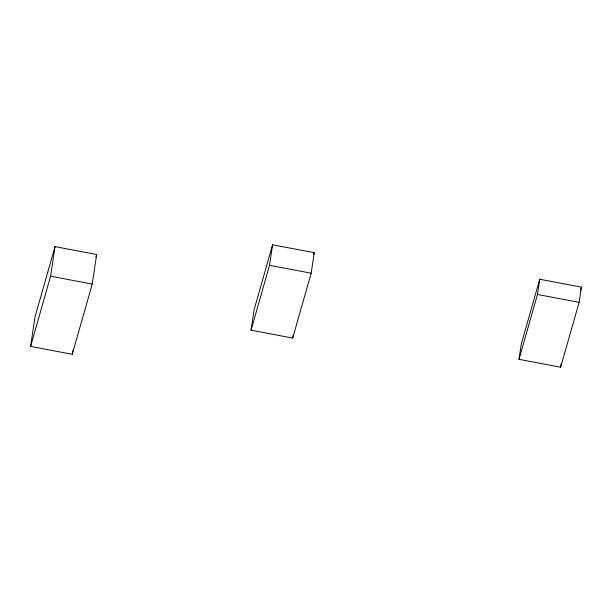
<?xml version="1.0" encoding="UTF-8"?>
<svg xmlns="http://www.w3.org/2000/svg" width="612" height="612" viewBox="0 0 612 612"><rect width="100%" height="100%" fill="white"/><g stroke="black" fill="none" stroke-linecap="round" stroke-linejoin="round"><path stroke-width="0.92" d="M30.6 346.407L35.022 316.832L55.019 246.621L96.673 254.5L92.251 284.075L72.247 354.287L30.6 346.407L50.597 276.196L55.019 246.621M72.247 354.287L72.805 350.584M251.05 330.197L254.118 309.657L272.6 244.792L314.247 252.672L311.179 273.204L292.697 338.069L251.05 330.197L269.525 265.333L272.6 244.792M292.697 338.069L293.117 335.269M518.999 359.328L521.271 344.112L539.753 279.248L581.4 287.12L579.128 302.343L560.646 367.208L518.999 359.328L537.474 294.464L539.753 279.248M560.646 367.208L561.181 363.627M95.893 257.231L96.673 254.5M313.727 254.5L314.247 252.672M580.36 290.776L581.4 287.12M537.474 294.464L579.128 302.343M269.525 265.333L311.179 273.204M50.597 276.196L92.251 284.075"/></g></svg>
